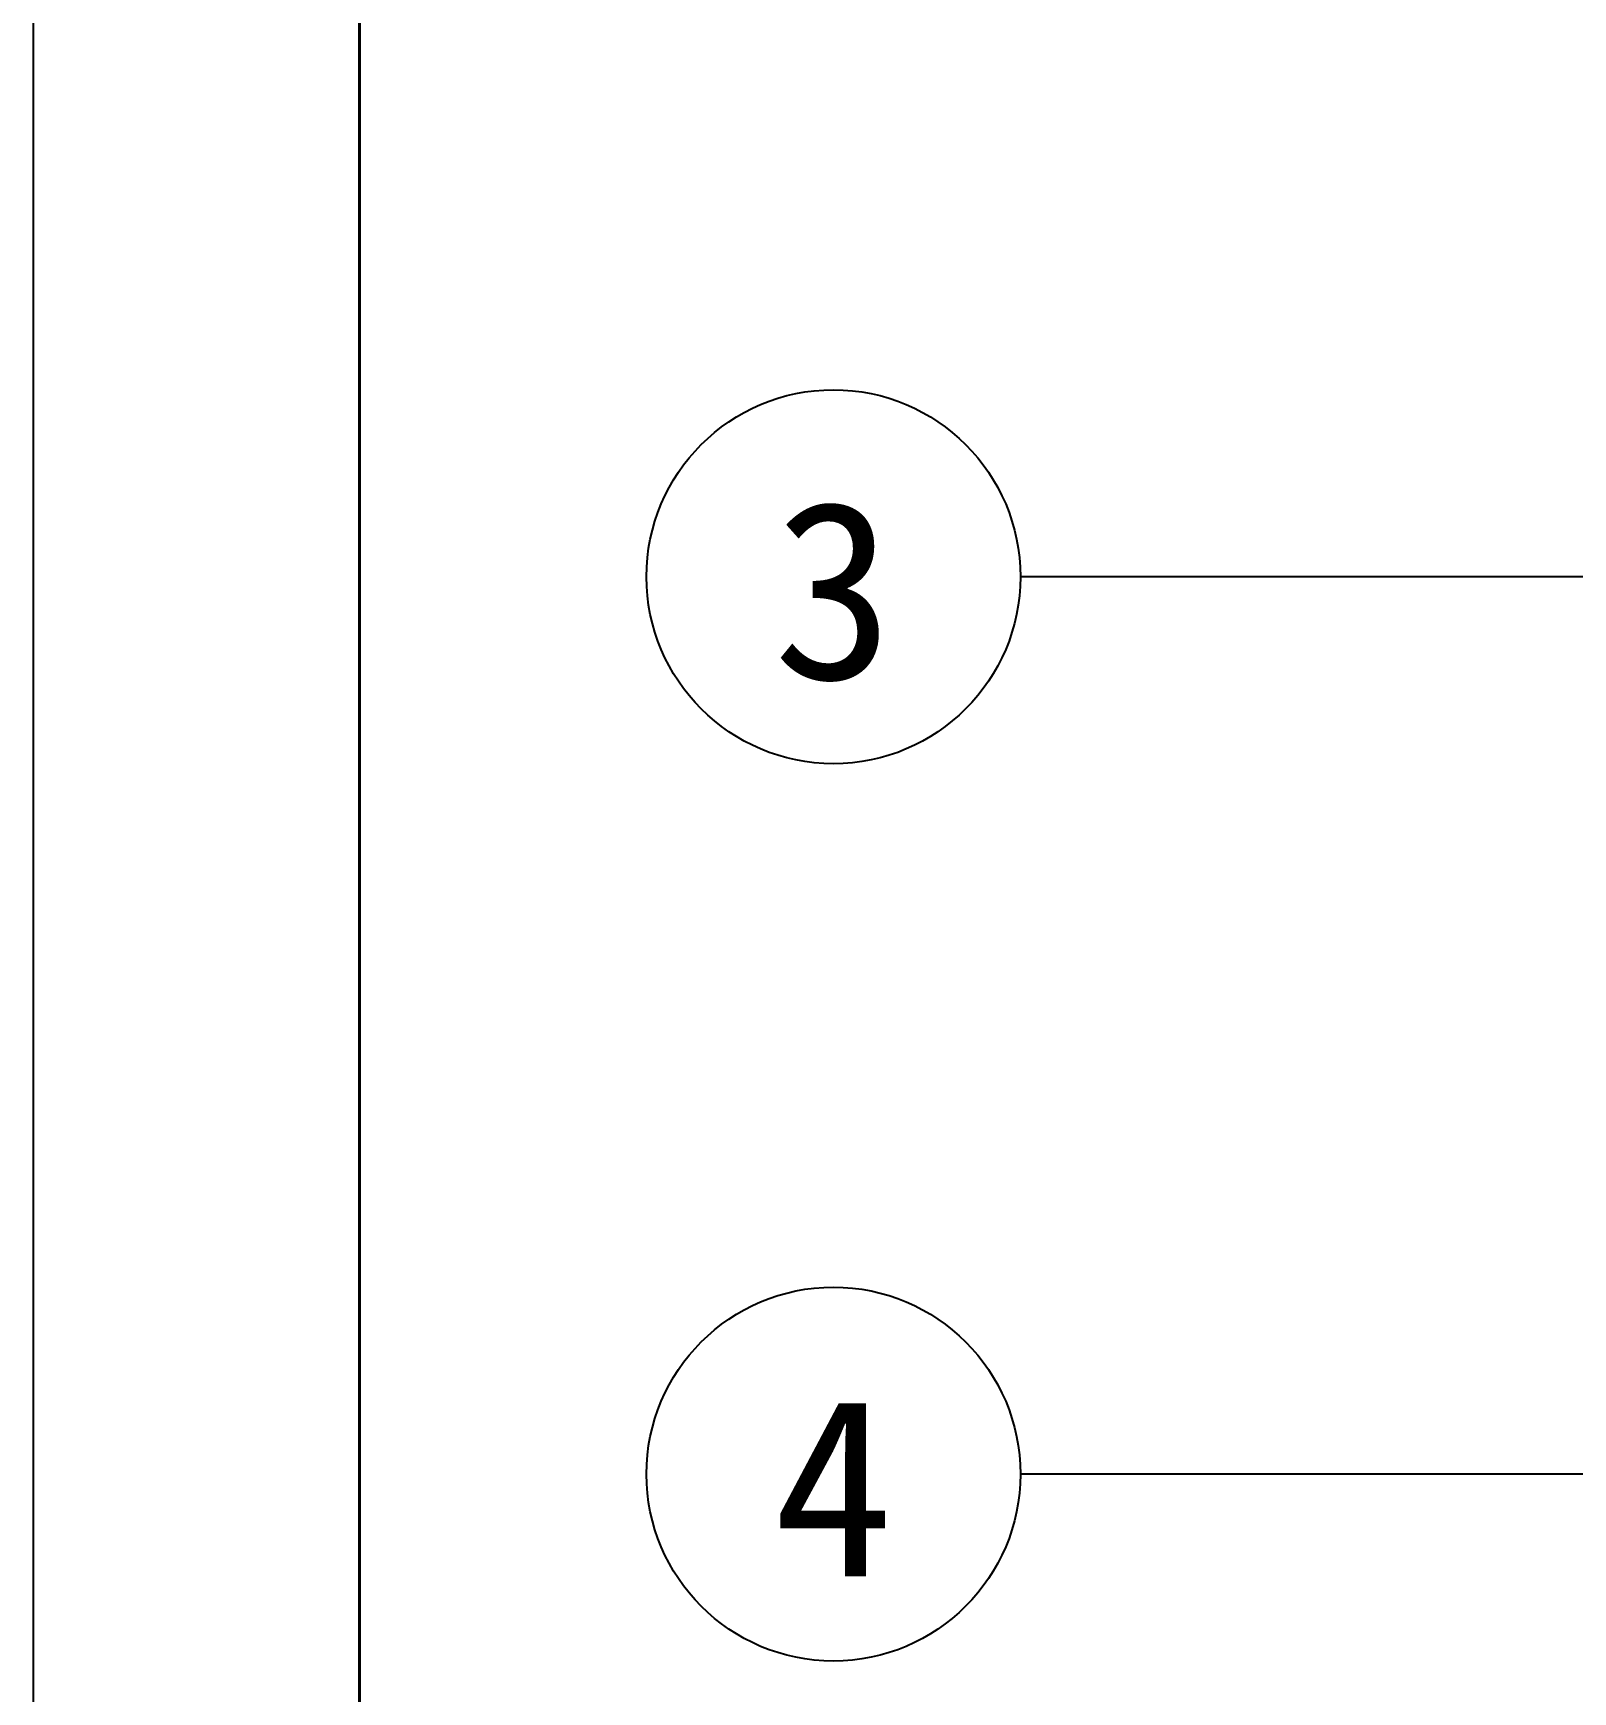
# Model space of a CAD drawing. Header units: millimetres. Extents: x 15 to 334, y 2 to 223.
# Drawn here: x 15.48 to 41.42, y 37.15 to 65.09 of the extents above; entities that cross this region are included whole.
import ezdxf

# ---------------------------------------------------------------- set-up
doc = ezdxf.new("R2010")
doc.units = ezdxf.units.MM
doc.layers.add('FROM', color=179, linetype='Continuous')
doc.styles.add('SLDTEXTSTYLE7', font='TXT')

msp = doc.modelspace()

# ---------------------------------------------------------------- linework, layer by layer
at = {"layer": 'FROM'}
msp.add_line((15.481, 223.304), (15.481, 1.678), dxfattribs=at)
at = {"layer": 'FROM', "lineweight": 40}
msp.add_line((20.977, 7.175), (20.977, 217.808), dxfattribs=at)
at = {"layer": 'FROM', "color": 3}
for p, q in [((48.952, 55.935), (32.114, 55.935)), ((51.477, 40.816), (32.114, 40.816))]:
    msp.add_line(p, q, dxfattribs=at)
at = {"layer": 'FROM', "color": 4}
for centre in [(28.964, 55.935), (28.964, 40.816)]:
    msp.add_circle(centre, 3.15, dxfattribs=at)

# ---------------------------------------------------------------- texts
at = {"layer": 'FROM', "color": 6, "char_height": 3, "attachment_point": 2, "style": 'SLDTEXTSTYLE7'}
for s, insert in [('3', (28.966, 57.211)), ('4', (28.966, 42.091))]:
    msp.add_mtext(s, dxfattribs=dict(at, insert=insert))

doc.saveas('drawing.dxf')
